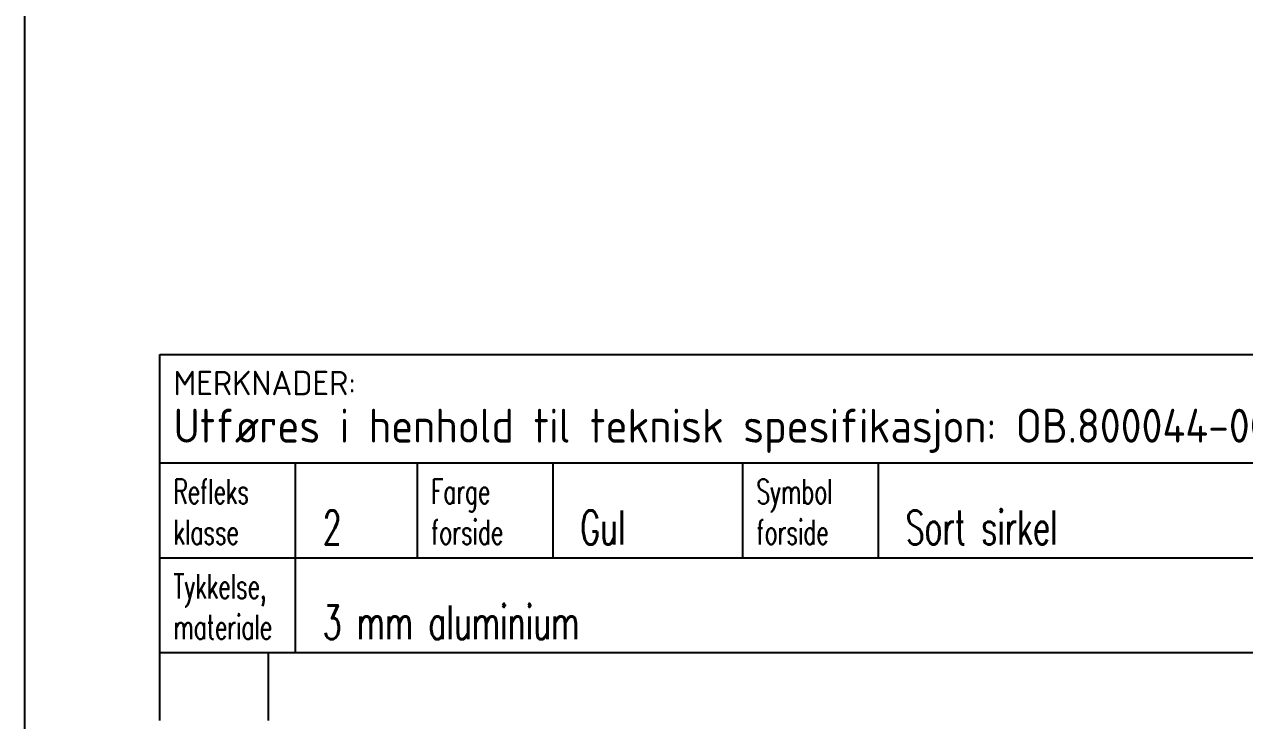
# Model space of a CAD drawing. Header units: millimetres. Extents: x 0 to 3600, y 0 to 5540.
# Drawn here: x 0 to 1800, y 1280 to 2307 of the extents above; entities that cross this region are included whole.
import ezdxf
from ezdxf.enums import TextEntityAlignment as Align

# ---------------------------------------------------------------- set-up
doc = ezdxf.new("R2010")
doc.units = ezdxf.units.MM
doc.header["$LTSCALE"] = 6
for name, color, linetype in [('RAMME', 7, 'Continuous'), ('TITT-018', 4, 'Continuous'), ('TITT-050', 5, 'Continuous'), ('TITT-TEKST18', 4, 'Continuous'), ('TITT-TEKST25', 2, 'Continuous'), ('TITT-TEKST35', 7, 'Continuous'), ('TITT-TEKST50', 5, 'Continuous')]:
    doc.layers.add(name, color=color, linetype=linetype)
doc.styles.add('ISO', font='isocp2.shx')
doc.styles.add('ISO25', font='ISO3098.shx')
doc.styles.add('TITTEL', font='romans.shx', dxfattribs={"width": 0.65})

# ---------------------------------------------------------------- blocks, each defined once
blk = doc.blocks.new('Revisjonslinje V00')
at = {"layer": 'TITT-018'}
blk.add_line((170, 5), (0, 5), dxfattribs=at)
at = {"layer": 'TITT-050'}
for p, q in [((0, 0), (0, 5)), ((8, 0), (8, 5))]:
    blk.add_line(p, q, dxfattribs=at)
at = {"layer": 'TITT-TEKST25', "style": 'TITTEL', "width": 0.65}
for tag, p in [('2A', (4, 1.16)), ('2C', (115, 1.16)), ('2D', (131, 1.16)), ('2E', (147, 1.16)), ('2F', (162.5, 1.16))]:
    blk.add_attdef(tag, text='', height=2.5, dxfattribs=at).set_placement(p, align=Align.CENTER)
blk.add_attdef('2B', (9.059, 1.16), '', height=2.5, dxfattribs=at)
blk = doc.blocks.new('Merknadsfelt')
at = {"layer": 'TITT-018'}
for p, q in [((0, 14), (170, 14)), ((10, 7), (10, 14)), ((29, 7), (29, 14)), ((0, 7), (107, 7)), ((10, 0), (10, 7))]:
    blk.add_line(p, q, dxfattribs=at)
at = {"layer": 'TITT-TEKST50'}
blk.add_line((19, 7), (19, 14), dxfattribs=at)
blk.add_lwpolyline([(0, 22), (170, 22), (170, 0), (0, 0)], close=True, dxfattribs=at)
at = {"layer": 'TITT-018', "style": 'ISO25'}
blk.add_text('MERKNADER: ', height=1.8, dxfattribs=at).set_placement((1, 19))
at = {"layer": 'TITT-TEKST18', "style": 'TITTEL', "width": 0.65}
for tag, p in [('REFLEKS', (1, 11)), ('FARGE', (20, 11)), ('KLASSE', (1, 8)), ('FORSIDE', (20, 8)), ('TYKKELSE', (1, 4)), ('FORSYNING', (108, 4)), ('MATERIALE', (1, 1)), ('F.NR', (108, 1))]:
    blk.add_attdef(tag, p, '', height=1.8, dxfattribs=at)
at = {"layer": 'TITT-TEKST25', "style": 'ISO'}
blk.add_text('Utføres i henhold til teknisk spesifikasjon: OB.800044-000, dersom ikke annet er angitt ', height=2.5, dxfattribs=at).set_placement((1, 15.5))
at = {"layer": 'TITT-TEKST25', "style": 'TITTEL', "width": 0.65}
for tag, p in [('KLASSE', (12, 7.998)), ('FORSIDE', (31, 8)), ('MATERIALE', (12, 1))]:
    blk.add_attdef(tag, p, '', height=2.5, dxfattribs=at)
at = {"layer": 'TITT-TEKST35', "style": 'TITTEL', "width": 0.65}
blk.add_attdef('F.NUMMER', (119, 1), '', height=3.5, dxfattribs=at)
blk = doc.blocks.new('Fri-merknad')
at = {"layer": 'TITT-018'}
blk.add_line((10, 0), (10, 7), dxfattribs=at)
at = {"layer": 'TITT-050'}
blk.add_lwpolyline([(0, 0), (0, 7)], dxfattribs=at)
at = {"layer": 'TITT-TEKST18', "style": 'TITTEL', "width": 0.65}
for tag, p in [('OVER', (1, 4)), ('NEDE', (1, 1))]:
    blk.add_attdef(tag, p, '', height=1.8, dxfattribs=at)
at = {"layer": 'TITT-TEKST25', "style": 'TITTEL', "width": 0.65}
blk.add_attdef('MERKNAD', (12, 1), '', height=2.5, dxfattribs=at)

msp = doc.modelspace()

# ---------------------------------------------------------------- linework, layer by layer
at = {"layer": 'RAMME'}
msp.add_lwpolyline([(0, 0), (3600, 0), (3600, 5540), (0, 5540)], close=True, dxfattribs=at)

# ---------------------------------------------------------------- block references
ref = msp.add_blockref('Merknadsfelt', (200, 1380), dxfattribs=dict(at, xscale=20, yscale=20, zscale=20))
ref.add_attrib('KLASSE', '2', (440, 1540), dxfattribs={"layer": 'TITT-TEKST25', "height": 50, "style": 'TITTEL', "width": 0.65})
ref.add_attrib('FORSIDE', 'Gul', (820, 1540), dxfattribs={"layer": 'TITT-TEKST25', "height": 50, "style": 'TITTEL', "width": 0.65})
ref.add_attrib('MATERIALE', '3 mm aluminium', (440, 1400), dxfattribs={"layer": 'TITT-TEKST25', "height": 50, "style": 'TITTEL', "width": 0.65})
ref.add_attrib('KLASSE', 'klasse', (220, 1540), dxfattribs={"layer": 'TITT-TEKST18', "height": 36, "style": 'TITTEL', "width": 0.65})
ref.add_attrib('REFLEKS', 'Refleks', (220, 1600), dxfattribs={"layer": 'TITT-TEKST18', "height": 36, "style": 'TITTEL', "width": 0.65})
ref.add_attrib('FORSIDE', 'forside', (600, 1540), dxfattribs={"layer": 'TITT-TEKST18', "height": 36, "style": 'TITTEL', "width": 0.65})
ref.add_attrib('FARGE', 'Farge', (600, 1600), dxfattribs={"layer": 'TITT-TEKST18', "height": 36, "style": 'TITTEL', "width": 0.65})
ref.add_attrib('TYKKELSE', 'Tykkelse,', (220, 1460), dxfattribs={"layer": 'TITT-TEKST18', "height": 36, "style": 'TITTEL', "width": 0.65})
ref.add_attrib('MATERIALE', 'materiale', (220, 1400), dxfattribs={"layer": 'TITT-TEKST18', "height": 36, "style": 'TITTEL', "width": 0.65})
at = {"layer": 'RAMME', "xscale": 20, "yscale": 20, "zscale": 20}
msp.add_blockref('Fri-merknad', (1060, 1520), dxfattribs=at).add_auto_attribs({'OVER': 'Symbol', 'NEDE': 'forside', 'MERKNAD': 'Sort sirkel'})
at = {"layer": 'RAMME', "ltscale": 5, "xscale": 20, "yscale": 20, "zscale": 20}
msp.add_blockref('Revisjonslinje V00', (200, 1280), dxfattribs=at)

doc.saveas('drawing.dxf')
